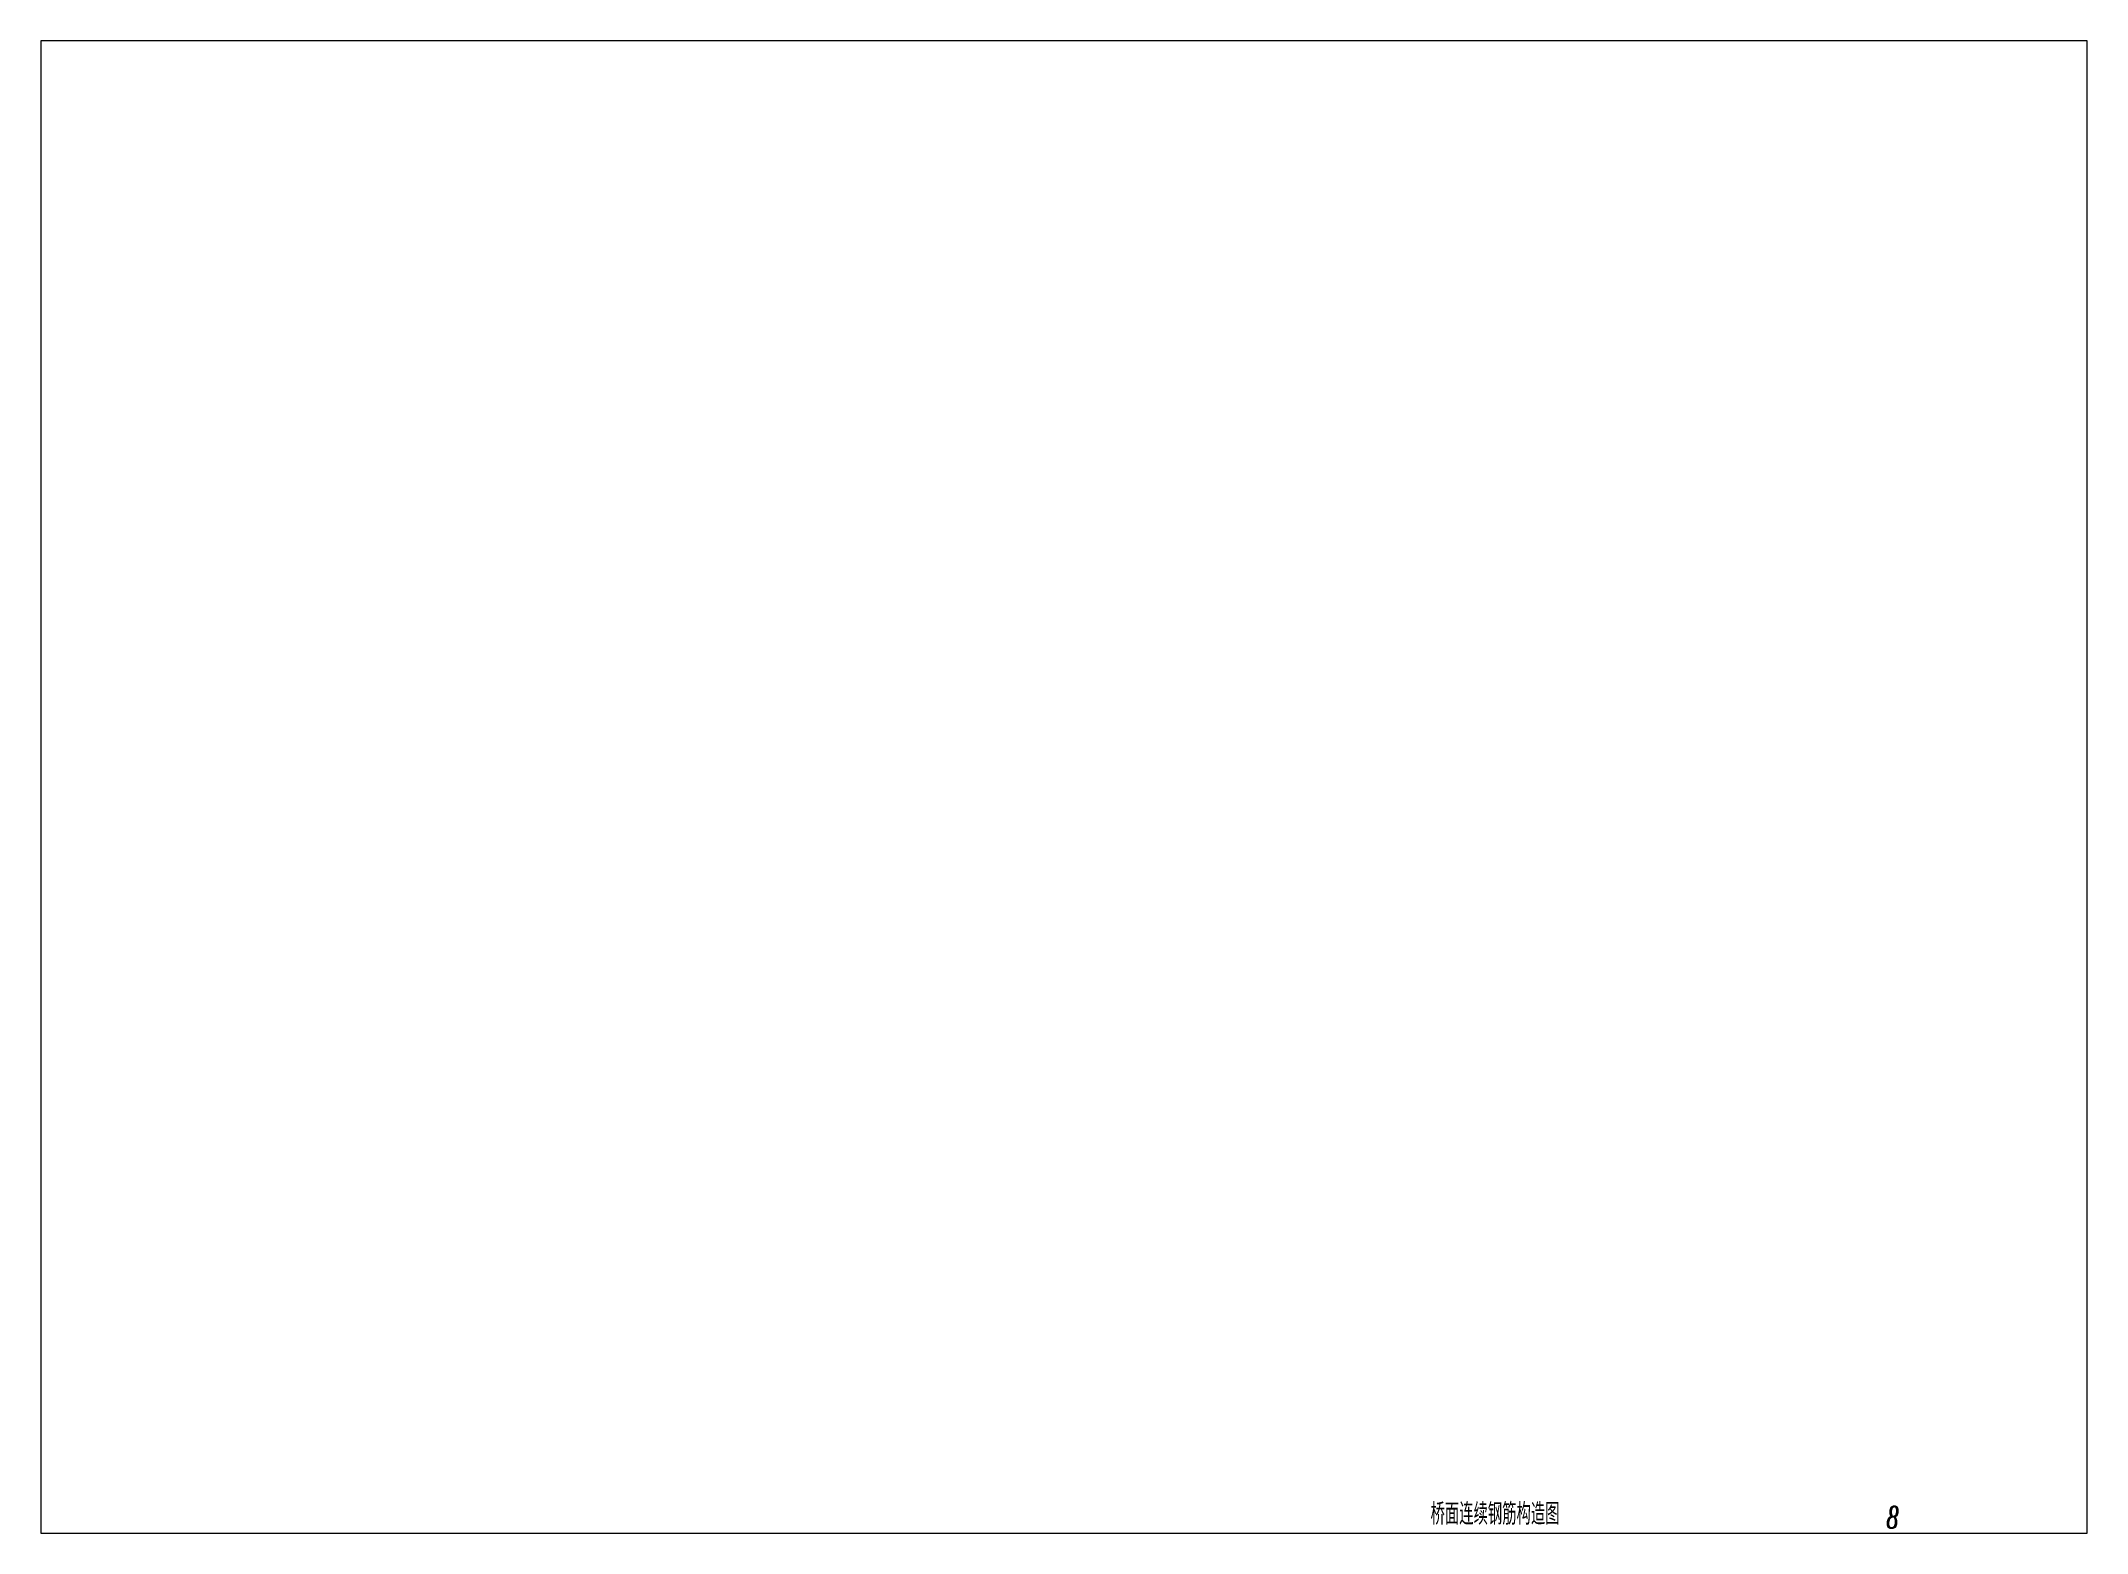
# Paper-space layout '布局2' of a CAD drawing. Header units: millimetres. Extents: x 26 to 406, y 6 to 283.
import ezdxf

# ---------------------------------------------------------------- set-up
doc = ezdxf.new("R2010")
doc.units = ezdxf.units.MM
doc.layers.add('C20', color=7, linetype='Continuous')
doc.styles.add('TEXT20', font='italc1.shx', dxfattribs={"width": 0.8, "height": 2, "bigfont": 'fsdb.shx'})

psp = doc.layouts.new('布局2')

# ---------------------------------------------------------------- texts
at = {"layer": 'C20', "style": 'TEXT20', "width": 0.7}
for s, p in [('桥面连续钢筋构造图', (283.85, 7.32)), ('8', (368.47, 6.72))]:
    psp.add_text(s, height=4, dxfattribs=at).set_placement(p)

# ---------------------------------------------------------------- viewports
at = {"layer": 'C20'}
psp.add_viewport(center=(215.77, 144.27), size=(380, 277), view_center_point=(20207.23, -4938.03), view_height=8310, dxfattribs=at)

doc.saveas('drawing.dxf')
